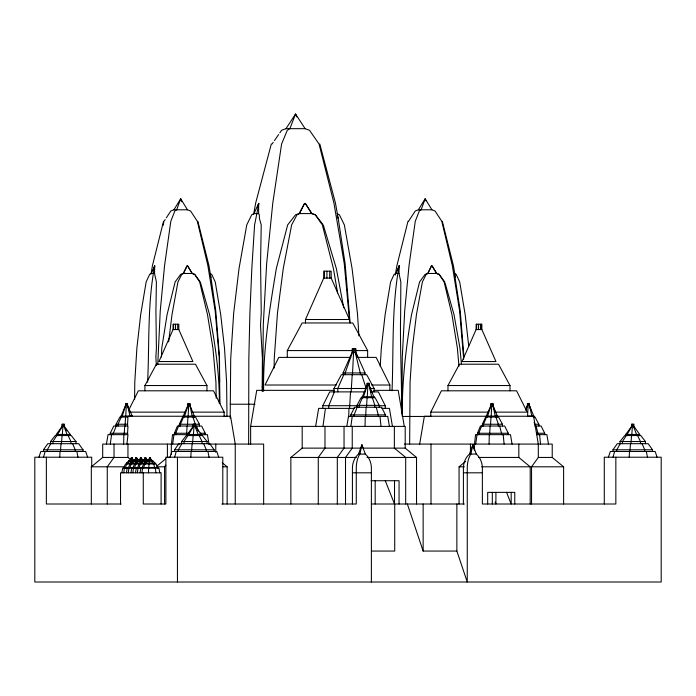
<?xml version="1.0" encoding="UTF-8"?>
<svg xmlns="http://www.w3.org/2000/svg" width="696" height="696" viewBox="0 0 696 696"><rect width="100%" height="100%" fill="white"/><g stroke="black" fill="none" stroke-linecap="round" stroke-linejoin="round"><path stroke-width="1.04" d="M392.039 390.76C393.649 349.218 391.535 306.719 399.173 265.863L395.737 273.476L394.119 274.363L390.604 281.958L385.132 314.644L381.33 348.157L380.216 366.235M263.601 391.222C262.94 349.94 269.604 309.076 276.338 268.482L287.665 224.904L295.548 214.777L299.132 213.585L311.991 213.585L315.262 214.777L322.361 224.904L333.401 268.482L337.603 292.946M431.381 416.452L402.279 416.452C401.905 382.261 405.811 348.305 411.545 314.644L419.566 281.958L425.143 274.363L427.683 273.476L436.792 273.476L439.106 274.363L444.126 281.958L451.948 314.644L457.385 348.157L458.977 366.235M157.766 364.6L160.237 310.947L164.569 265.559L170.816 221.284L174.826 211.001L176.68 209.792L180.699 198.769L187.468 209.792L190.582 211.001L197.342 221.284L207.86 265.559L215.168 310.947L219.205 357.048L219.98 403.445L219.301 403.445C219.614 373.578 215.107 343.911 209.566 314.644L200.317 281.958M134.589 399.321L134.78 382.191L136.877 348.157L140.679 314.644L146.151 281.958L149.666 274.363L151.284 273.476L154.538 273.476L156.391 281.958L155.913 310.947L156.4 348.157L155.878 357.048L156.33 365.426M262.157 391.222L262.409 358.544L260.504 325.015L261.252 313.165L260.556 263.549L261.226 224.904L259.443 218.57L259.338 214.777L258.616 213.585L258.668 203.432L254.014 213.585L251.726 214.777L246.767 224.904L239.041 268.482L233.673 313.165L230.715 358.544L230.185 418.226M401.531 408.865C401.818 377.415 399.878 346.103 400.644 314.644L400.844 281.958L398.991 273.476L399.173 265.863M274.128 368.106L274.25 358.544L277.46 313.165L283.272 268.482L291.641 224.904L297.018 214.777L299.498 213.585L304.535 203.432L305.335 203.432L311.991 213.585M147.613 382.191C149.501 343.502 147.326 303.882 154.721 265.863L151.284 273.476M123.644 444.083L123.871 434.652M148.492 472.81L148.605 468.182M154.538 273.476L154.721 265.863M348.74 416.861L348.948 408.378M365.035 426.396L365.278 416.399M489.07 444.083L489.305 434.652M127.464 426.03L127.951 417.026L119.921 417.026L116.032 424.247L116.032 426.03M127.49 434.652L127.986 426.03L113.796 426.03L110.203 433.26L110.203 434.652M161.429 357.048L161.768 348.157L167.092 314.644L175.114 281.958L180.69 274.363L183.231 273.476L192.34 273.476L194.645 274.363L199.752 281.167M59.752 457.211L60.03 451.487M190.834 457.211L191.113 451.487M629.236 457.211L629.515 451.487M527.551 416.251L528.247 403.471M124.706 426.03L124.184 434.652M149.014 463.954L148.753 468.182M187.076 426.03L186.563 434.652L172.512 434.652L171.442 444.083M350.532 391.892L349.549 408.378M366.157 407.247L365.609 416.399M490.132 426.03L489.61 434.652M125.584 417.026L125.028 426.03M187.964 417.026L187.398 426.03M352.22 374.683L351.149 391.892M367.096 397.694L366.505 407.247M491.011 417.026L490.454 426.03M61.039 443.691L60.413 451.487M192.122 443.691L191.496 451.487M630.515 443.691L629.889 451.487M62.101 435.557L61.422 443.691M126.924 444.083L127.994 434.652L108.037 434.652L106.444 444.083M193.184 435.557L192.505 443.691M474.489 444.083L475.568 434.652L510.473 434.652L512.065 444.083M631.585 435.557L630.907 443.691M168.649 341.875L171.999 314.644L177.924 281.958L181.734 274.363L183.483 273.476L187.059 265.863L187.624 265.863L192.34 273.476M110.281 444.083L111.569 434.652M123.74 472.81L124.375 468.182M128.29 472.81L128.925 468.182M132.84 472.81L133.475 468.182M137.39 472.81L138.017 468.182M141.932 472.81L142.567 468.182M172.66 444.083L173.948 434.652M322.97 426.396L325.432 408.378M350.862 426.396L352.228 416.399M475.707 444.083L476.995 434.652M130.978 463.954L131.648 457.846M135.52 463.075L136.198 457.846M140.07 463.954L140.749 458.725M144.899 461.109L144.62 463.954M149.44 461.109L149.17 463.954M127.751 417.026L127.864 416.251L183.831 416.251M258.877 203.432L254.597 224.904L251.83 268.482L249.899 313.165L248.837 358.544L248.646 444.083M151.023 274.033L152.459 265.559L163.534 221.284M121.861 472.81L122.644 468.182L158.984 468.182L159.767 472.81M126.411 472.81L127.185 468.182M130.952 472.81L131.735 468.182M135.502 472.81L136.286 468.182M140.053 472.81L140.836 468.182M250.638 444.083L250.638 426.396L256.728 390.352L334.558 390.352M315.627 426.396L318.672 408.378L354.586 408.378M346.791 426.396L348.478 416.399L387.733 416.399L389.421 426.396M395.293 275.094L396.911 265.559L407.986 221.284M419.671 444.083L424.369 416.251L486.948 416.251M253.631 214.429L255.676 203.023L271.318 144.002M163.047 225.504L163.804 222.337M43.561 457.211L45.118 451.487M174.644 457.211L176.201 451.487M613.045 457.211L614.603 451.487M153.146 270.622L154.573 265.863M397.599 270.622L399.034 265.863M257.372 207.495L258.668 203.432M38.906 457.211L40.838 451.487L85.678 451.487L87.609 457.211M169.989 457.211L171.921 451.487L216.761 451.487L218.692 457.211M608.391 457.211L610.322 451.487L655.162 451.487L657.094 457.211M525.837 410.205L527.594 405.281L527.594 403.471M352.42 504.008L352.42 468.13A17.504 15.051 -90 0 1 358.483 454.088L361.903 444.727L365.322 454.088A17.504 15.051 -90 0 1 371.386 468.13L371.386 582.013M463.405 504.008L463.405 468.13A17.504 15.051 -90 0 1 469.469 454.088L472.888 444.727L476.308 454.088A17.504 15.051 -90 0 1 482.372 468.13L482.372 504.008L615.847 504.008L615.847 457.211M116.232 426.03L113.326 433.26L113.326 434.652M126.663 463.954L125.236 468.182M131.213 463.954L129.787 468.182M135.764 463.954L134.337 468.182M140.305 463.954L138.878 468.182M144.855 463.954L143.428 468.182M178.611 426.03L175.705 433.26L175.705 434.652M334.35 391.892L328.79 405.707L328.79 408.378M357.178 407.247L354.09 414.912L354.09 416.399M481.658 426.03L478.752 433.26L478.752 434.652M174.478 434.652L174.426 433.26L177.393 426.03L193.453 426.03M477.534 434.652L477.473 433.26L480.44 426.03L504.704 426.03L508.298 433.26L508.298 434.652M121.182 417.026L118.042 424.247L118.042 426.03M183.561 417.026L180.412 424.247L180.412 426.03M343.807 374.683L337.795 388.49L337.795 391.892M362.425 397.694L359.092 405.359L359.092 407.247M486.608 417.026L483.468 424.247L483.468 426.03M120.791 417.026L125.567 405.281L125.567 403.471L127.516 403.471L127.516 405.281L132.292 416.251M173.06 329.556L158.958 361.546L192.905 361.546L178.811 329.556L178.811 324.223L173.06 324.223L173.06 329.556L178.811 329.556M183.161 416.251L187.937 405.281L187.937 403.471L189.886 403.471L189.886 405.281L194.662 417.026M305.474 319.507L323.736 278.078L323.736 271.17L331.183 271.17L331.183 278.078L349.444 319.507L305.474 319.507L305.474 322.961M343.05 374.683L343.05 372.952L352.176 352.237L352.176 348.783L355.9 348.783L355.9 352.237L365.035 372.952L365.035 374.683M362.007 397.694L367.07 385.236L367.07 383.322L369.141 383.322L369.141 385.236L374.204 397.694M476.108 329.556L462.013 361.546L495.961 361.546L481.858 329.556L481.858 324.223L476.108 324.223L476.108 329.556L481.858 329.556M486.217 416.251L490.993 405.281L490.993 403.471L492.942 403.471L492.942 405.281L497.718 417.026M525.671 409.222L527.411 405.281L527.411 403.471L529.36 403.471L529.36 405.281L534.137 417.026M179.411 426.03L179.342 424.247L182.578 417.026L195.532 417.026L199.421 424.247L199.421 426.03M482.458 426.03L482.389 424.247L485.625 417.026L498.588 417.026L502.477 424.247L502.477 426.03M436.792 273.476L432.077 265.863L431.511 265.863L427.936 273.476L426.187 274.363L422.376 281.958L416.452 314.644L412.337 348.157L410.066 382.191L409.657 444.083M129.178 409.222L138.339 390.804L213.533 390.804L224.138 412.128L224.138 416.251M123.705 468.182L125.471 463.954L156.156 463.954L157.922 468.182M130.013 463.954L128.255 468.182M134.563 463.954L132.805 468.182M139.113 463.954L137.347 468.182M143.663 463.954L141.897 468.182M322.822 408.378L322.822 405.707L329.695 391.892L364.765 391.892M350.784 416.399L350.784 414.912L354.595 407.247L381.617 407.247L385.427 414.912L385.427 416.399M430.78 416.251L430.78 412.128L441.386 390.804L516.589 390.804L527.194 412.128L495.448 412.128M183.231 273.476L187.059 265.863M427.683 273.476L431.511 265.863M299.132 213.585L304.535 203.432M144.916 390.804L144.916 385.54L156.391 364.217L195.48 364.217L206.956 385.54L206.956 390.804M287.291 357.396L287.291 350.584L302.151 322.961L352.768 322.961L367.636 350.584L367.636 357.396M333.958 391.892L333.958 388.49L341.388 374.683L366.696 374.683L374.126 388.49L374.126 391.892M356.961 407.247L356.961 405.359L361.085 397.694L375.127 397.694L379.25 405.359L379.25 407.247M447.972 390.804L447.972 385.54L459.447 364.217L498.527 364.217L510.003 385.54L510.003 390.804M50.773 443.691L47.25 449.799L47.25 451.487M181.856 443.691L178.333 449.799L178.333 451.487M620.258 443.691L616.734 449.799L616.734 451.487M166.309 217.857L170.816 211.001L173.922 209.792L180.699 198.769L181.795 201.779M408.509 221.284L415.268 211.001L418.383 209.792L425.152 198.769L431.92 209.792L435.035 211.001L441.795 221.284L452.313 265.559L459.621 310.947L463.693 359.206M56.767 435.557L52.957 441.534L52.957 443.691M187.85 435.557L184.04 441.534L184.04 443.691M626.252 435.557L622.442 441.534L622.442 443.691M279.809 132.858L281.602 130.282L285.995 128.673L295.556 113.987L305.118 128.673L309.511 130.282L319.055 144.002L333.915 203.023L344.242 263.549L349.731 322.857M164.056 221.284L165.178 219.571M272.049 144.002L273.241 142.288M274.441 140.575L278.618 134.572M43.474 451.487L43.474 449.799L47.824 443.691L78.692 443.691L83.05 449.799L83.05 451.487M174.548 451.487L174.548 449.799L178.907 443.691L209.774 443.691L214.133 449.799L214.133 451.487M612.95 451.487L612.95 449.799L617.308 443.691L648.176 443.691L652.526 449.799L652.526 451.487M56.289 435.557L56.289 434.461L62.074 426.413L62.074 424.221L64.441 424.221L64.441 426.413L70.226 434.461L70.226 435.557M187.372 435.557L187.372 434.461L193.157 426.413L193.157 424.221M625.774 435.557L625.774 434.461L631.559 426.413L631.559 424.221L633.925 424.221L633.925 426.413L639.711 434.461L639.711 435.557M164.569 504.008L164.569 466.807L165.796 465.102M531.544 504.008L531.544 466.807L538.304 457.446L538.304 444.083L533.597 416.251L496.787 416.251M130.013 460.665L131.431 458.725L131.335 457.846M135.033 460.021L135.981 457.846M140.053 459.377L139.104 460.665L136.747 458.725L136.555 457.846M144.124 460.021L144.977 457.846M149.144 459.377L148.204 460.665L145.838 458.725L144.881 458.725L142.541 461.109M129.091 461.109L127.551 463.954M133.641 461.109L132.092 463.954M138.191 461.109L136.642 463.954M142.732 461.109L141.192 463.954M147.282 461.109L145.742 463.954M50.521 443.691L50.521 441.534L55.236 435.557L71.279 435.557L75.994 441.534L75.994 443.691M181.604 443.691L181.604 441.534L186.319 435.557L202.362 435.557L207.077 441.534L207.077 443.691M620.005 443.691L620.005 441.534L624.721 435.557L640.764 435.557L645.479 441.534L645.479 443.691M126.559 463.954L126.559 463.075L128.473 461.109L153.155 461.109L155.069 463.075L155.069 463.954M131.109 463.954L131.109 463.075L133.014 461.109M137.564 461.109L135.52 463.954M140.209 463.954L140.209 463.075L142.114 461.109M146.665 461.109L144.751 463.075L144.751 463.954M131.335 458.725L129.439 461.109M133.98 461.109L135.877 458.725L135.877 457.846L136.747 457.846L138.53 461.109M138.53 460.665L140.427 458.725M143.08 461.109L144.977 458.725M147.63 461.109L149.527 458.725L149.527 457.846M128.899 461.109L131.239 458.725L132.196 458.725L134.537 460.665M133.423 461.109L135.79 458.725L136.747 458.725M143.637 460.665L141.288 458.725L140.34 458.725L137.973 461.109L136.555 458.725M147.091 460.665L149.431 458.725L150.388 458.725L152.728 461.109M91.315 504.008L91.315 466.807L102.695 457.446L127.951 457.446L130.396 459.447M156.826 466.137L165.77 458.777M290.858 504.008L290.858 457.446L302.186 448.128L360.876 448.128M459.064 504.008L459.064 466.807L465.572 461.457M285.995 128.673L305.118 128.673M173.922 209.792L187.468 209.792M418.383 209.792L431.92 209.792M254.014 213.585L258.616 213.585M395.737 273.476L398.991 273.476M323.736 278.078L331.183 278.078M287.291 350.584L351.776 350.584M354.951 350.584L367.636 350.584M352.176 352.237L355.9 352.237M350.723 357.396L278.765 357.396L265.028 385.019L336.281 385.019M356.935 357.396L376.153 357.396L389.89 385.019L389.89 390.352M343.05 372.952L365.035 372.952M371.673 385.019L389.89 385.019M367.07 385.236L369.141 385.236M144.916 385.54L206.956 385.54M447.972 385.54L510.003 385.54M262.096 386.88L263.723 386.88M333.958 388.49L366.2 388.49L361.702 374.683M370.159 388.49L374.126 388.49M373.822 390.352L398.19 390.352L404.28 426.396M370.916 391.892L378.389 391.892L385.253 405.707L385.253 408.378M362.007 396.737L374.204 396.737M401.462 403.445L402.61 403.445M230.185 404.219L254.971 404.219M125.567 405.281L127.516 405.281M187.937 405.281L189.886 405.281M490.993 405.281L492.942 405.281M527.411 405.281L529.36 405.281M356.961 405.359L379.25 405.359M322.822 405.707L357.605 405.707M379.094 405.707L385.253 405.707M381.887 408.378L389.403 408.378L392.448 426.396M129.778 412.128L184.892 412.128M192.34 412.128L224.138 412.128M430.78 412.128L488.009 412.128M350.784 414.912L385.427 414.912M120.791 416.121L132.292 416.121M183.161 416.121L194.662 416.121M486.217 416.121L497.718 416.121M527.551 416.121L534.137 416.121M194.471 416.251L230.55 416.251L235.248 444.083L235.248 504.008M223.973 416.452L226.992 416.452L226.609 382.191L224.512 348.157L220.71 314.644L215.247 281.958L211.732 274.363L210.114 273.476M533.258 417.026L535.007 417.026L538.895 424.247L538.895 426.03M116.032 424.247L127.742 424.247M179.342 424.247L199.421 424.247M482.389 424.247L502.477 424.247M538.895 424.247L534.745 424.247L534.076 422.185M195.272 426.03L201.649 426.03L205.242 433.26L205.242 434.652M534.745 426.03L541.123 426.03L544.716 433.26L544.716 434.652M62.074 426.413L64.441 426.413M193.157 426.413L195.524 426.413L201.309 434.461L201.309 435.557M250.638 426.396L405.202 426.396L405.202 448.128L416.53 457.446L416.53 504.008M631.559 426.413L633.925 426.413M110.203 433.26L127.707 433.26M174.426 433.26L188.72 433.26M199.874 433.26L205.242 433.26M477.473 433.26L508.298 433.26M536.512 433.26L544.716 433.26M56.289 434.461L70.226 434.461M187.372 434.461L201.309 434.461M625.774 434.461L639.711 434.461M200.944 434.652L207.417 434.652L209.009 444.083M536.494 434.652L546.882 434.652L548.483 444.083M50.521 441.534L75.994 441.534M181.604 441.534L207.077 441.534M620.005 441.534L645.479 441.534M179.725 444.083L102.695 444.083L102.695 457.446M208.809 444.083L263.645 444.083L263.645 504.008M404.385 444.083L552.224 444.083L552.224 457.446L563.612 466.807L563.612 504.008M363.034 448.128L394.354 448.128L405.681 457.446L405.681 504.008M394.623 448.128L405.202 448.128M43.474 449.799L83.05 449.799M174.548 449.799L214.133 449.799M612.95 449.799L652.526 449.799M358.483 454.088L365.322 454.088M469.469 454.088L476.308 454.088M170.346 457.446L167.397 457.446L167.397 444.083M290.858 457.446L356.256 457.446M367.001 457.446L416.53 457.446M478.717 457.446L518.825 457.446L530.204 466.807L530.204 504.008M538.304 457.446L552.224 457.446M140.34 457.846L141.288 457.846L141.201 458.725L142.523 460.665M128.899 460.665L152.728 460.665M126.559 463.075L130.978 463.075M131.109 463.075L140.07 463.075M140.209 463.075L155.069 463.075M91.315 466.807L124.375 466.807M157.079 466.807L164.569 466.807M222.842 466.807L227.157 466.807L227.157 504.008M459.064 466.807L464.415 466.807M481.649 466.807L530.204 466.807M531.544 466.807L563.612 466.807M123.705 467.495L157.922 467.495M352.42 472.81L371.386 472.81M463.405 472.81L482.372 472.81M371.064 480.727L399.06 480.727L399.06 504.008M121.165 504.008L46.362 504.008L46.362 457.211M221.876 504.008L356.274 504.008L356.274 468.13A17.504 8.935 -90 0 1 359.875 454.088L361.903 444.727L362.581 447.85M371.534 504.008L464.415 504.008M371.534 551.058L394.719 551.058L394.719 504.008M407.351 504.008L423.142 551.058L456.863 551.058L467.26 582.013L467.26 468.13A17.504 8.935 -90 0 1 470.861 454.088L472.888 444.727L473.793 448.885M439.15 274.363L436.531 273.476L432.077 265.863M337.099 213.585L339.378 214.777L344.346 224.904L352.072 268.482L357.44 313.165L358.918 335.855M454.566 273.476L456.185 274.363L459.699 281.958L465.172 314.644L468.73 346.06M222.276 462.788L227.157 466.807M150.928 459.377L152.189 461.109M147.648 460.665L145.751 458.725L145.751 457.846M143.098 460.665L141.105 457.846M133.997 460.665L132.101 458.725L132.101 457.846M439.707 275.077L444.77 281.958M322.666 224.112L315.323 214.777L311.634 213.585L305.335 203.432M133.423 460.665L132.005 457.846M187.624 265.863L192.079 273.476L194.697 274.363L199.674 281.958L207.495 314.644L212.933 348.157L215.934 382.191L216.186 398.251M151.876 461.109L153.033 463.954M633.699 426.413L634.735 428.205M196.333 428.205L195.298 426.413L195.298 424.221L192.922 417.026M65.772 429.093L66.816 430.885M637.597 435.557L640.451 441.534L640.451 443.691M199.195 435.557L202.049 441.534L202.049 443.691M68.112 435.557L70.966 441.534L70.966 443.691M642.086 443.691L644.722 449.799L644.722 451.487M203.684 443.691L206.321 449.799L206.321 451.487M72.602 443.691L75.238 449.799L75.238 451.487M506.558 492.368L511.186 504.008L511.186 492.368M495.126 502.068L495.9 504.008L495.9 492.368M385.271 480.727L394.528 504.008L394.528 480.727M296.687 116.919L295.556 113.987L289.875 128.673L287.274 130.282L281.602 144.002L272.788 203.023L266.655 263.549L263.279 325.015L262.67 391.195M337.168 215.725L338.23 218.57L345.103 263.549L350.123 322.857M425.882 200.779L425.152 198.769L421.132 209.792L419.288 211.001L415.268 221.284L409.03 265.559L404.689 310.947L402.297 357.048L401.862 413.067M529.169 405.281L530.926 410.205M494.865 411.197L492.751 405.281L492.751 403.471M370.994 390.987L368.941 385.236L368.941 383.322M355.9 353.22L356.952 356.187M190.756 408.239L189.704 403.471M129.43 411.197L127.325 405.281L127.325 403.471M454.697 275.311L460.23 310.947L463.936 357.048M209.914 274.363L210.914 277.217L215.777 310.947L219.484 357.048L219.649 382.191M495.97 417.026L498.327 424.247L498.327 426.03M372.36 397.694L374.857 405.359L374.857 407.247M323.266 224.904L336.325 268.482L343.72 307.841M536.094 426.03L538.269 434.652M499.676 426.03L501.851 434.652M376.284 407.247L378.589 416.399M196.62 426.03L198.177 431.189M153.694 463.954L154.756 468.182M445.075 282.994L454.018 314.644L459.96 348.157L461.465 364.382M531.866 416.121L528.969 403.471M319.795 144.002L335.437 203.023L338.23 218.57M442.317 221.284L453.392 265.559L455.367 277.217M197.864 221.284L208.939 265.559L210.914 277.217M646.314 451.487L647.48 457.211M207.913 451.487L209.078 457.211M76.83 451.487L77.996 457.211M539.583 434.652L540.548 444.083M503.165 434.652L504.13 444.083M379.99 416.399L381.008 426.396M155.408 468.182L155.878 472.81M486.382 416.251L486.417 417.026M183.335 416.251L183.361 417.026M636.962 435.557L633.456 426.413L633.456 424.221M632.568 424.221L631.742 435.557M631.785 424.221L631.785 426.413L627.105 434.461L627.105 435.557M604.285 504.008L604.285 457.211L661.2 457.211L661.2 582.013L34.8 582.013L34.8 457.211L91.715 457.211L91.715 466.781M527.794 403.471L527.794 405.281M518.825 444.083L518.825 457.446M514.77 504.008L514.77 492.368L487.687 492.368L487.687 504.008M495.448 417.026L492.55 403.471M492.316 492.368L492.316 504.008M491.828 403.471L491.141 417.026M491.176 403.471L491.176 405.281L487.313 417.026M481.31 324.223L481.31 329.556M480.727 324.223L480.727 329.556M478.57 324.223L478.57 329.556M476.664 324.223L476.664 329.556M474.376 444.083L474.376 450.251M470.444 444.083L470.444 452.304M456.863 504.008L456.863 551.058M431.007 444.083L431.007 504.008M423.142 504.008L423.142 551.058M394.354 426.396L394.354 448.128M375.179 480.727L375.179 504.008M371.795 397.694L368.732 383.322M367.958 383.322L367.227 397.694M367.27 383.322L367.27 385.236L363.173 397.694M360.693 374.683L355.169 352.237L355.169 348.783M355.543 348.783L355.543 352.237M353.768 348.783L352.454 374.683M352.533 348.783L352.533 352.237L345.146 372.952L345.146 374.683M352.237 426.396L352.237 448.128L345.512 457.446L345.512 504.008M344.041 426.396L344.041 448.128L337.316 457.446L337.316 504.008M329.713 271.17L329.713 278.078M326.929 271.17L326.929 278.078M324.988 426.396L324.988 448.128L318.272 457.446L318.272 504.008M324.449 271.17L324.449 278.078M302.186 426.396L302.186 448.128M222.798 504.008L222.798 457.211L165.883 457.211L165.883 504.008L143.272 504.008L143.272 472.81M215.769 444.083L215.769 452.304M198.56 435.557L195.054 426.413L195.054 424.221M195.524 424.221L195.524 426.413M194.175 424.221L193.34 435.557M193.627 424.221L193.627 426.413M193.384 424.221L193.384 426.413L188.703 434.461L188.703 435.557M192.392 417.026L189.503 403.471M188.773 403.471L188.085 417.026M188.129 403.471L188.129 405.281L184.257 417.026M177.671 324.223L177.671 329.556M177.445 457.211L177.445 582.013M175.523 324.223L175.523 329.556M173.609 324.223L173.609 329.556M171.329 444.083L171.329 454.358M161.098 504.008L161.098 472.81L120.53 472.81L120.53 504.008M151.615 461.109L150.301 457.846M150.388 458.725L150.388 457.846L149.431 457.846L149.431 458.725M149.979 457.846L149.979 458.725M149.84 457.846L149.501 461.109M149.623 457.846L149.623 458.725M147.091 461.109L145.655 457.846M145.838 458.725L145.838 457.846L144.881 457.846L144.881 458.725M145.429 457.846L145.429 458.725M145.29 457.846L144.959 461.109M140.749 457.846L140.879 458.725M140.522 457.846L140.522 458.725M140.427 457.846L140.34 458.725M136.338 457.846L136.338 458.725M135.79 457.846L135.79 458.725M132.196 458.725L132.196 457.846L131.239 457.846L131.239 458.725M131.788 457.846L131.788 458.725M130.022 416.251L127.124 403.471M127.951 444.083L127.951 457.446M126.402 403.471L125.706 417.026M125.75 403.471L125.75 405.281L121.887 417.026M114.031 444.083L114.031 457.446L107.271 466.807L107.271 504.008M67.477 435.557L63.971 426.413L63.971 424.221M63.092 424.221L62.257 435.557M62.301 424.221L62.301 426.413L57.62 434.461L57.62 435.557"/></g></svg>
